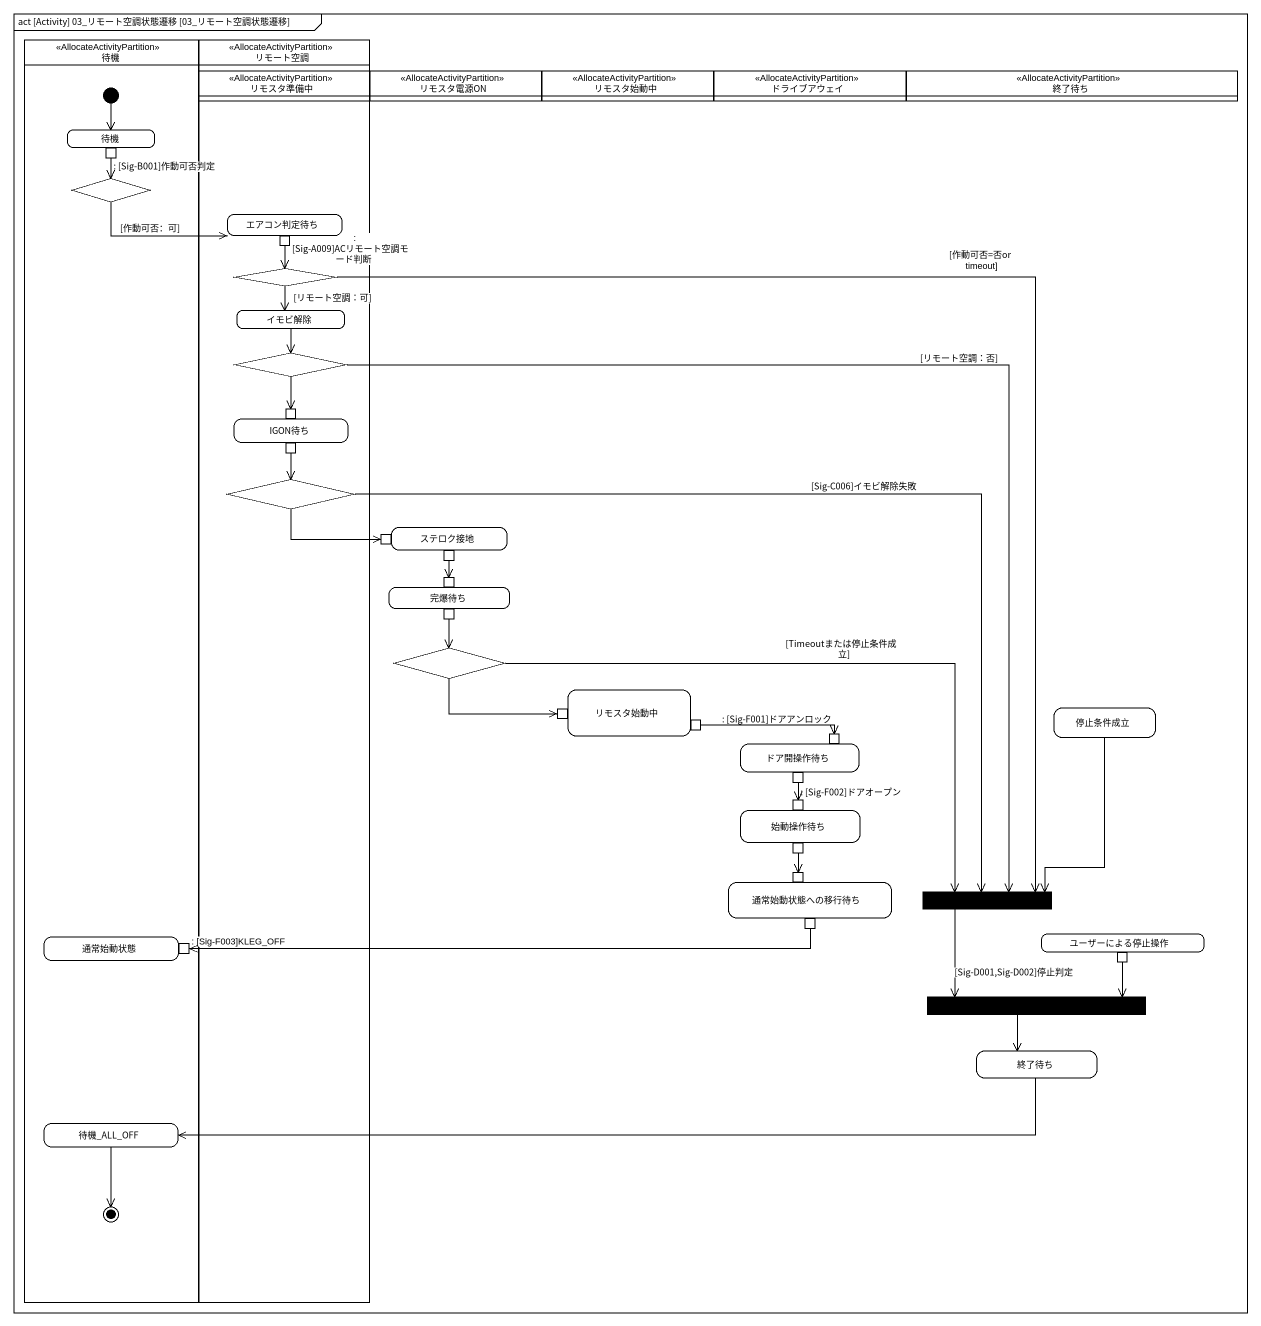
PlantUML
@startuml
mainframe act [Activity] 03_リモート空調状態遷移 [03_リモート空調状態遷移]
hide empty description
state 待機 <<AllocateActivityPartition>> {
  state "待機" as 待機_2 {
    state ": [Sig-B001]作動可否判定" as Sig_B001_作動可否判定 <<outputPin>>
  }
  state choice1 <<choice>>
  state 通常始動状態 {
    state ": [Sig-F003]KLEG_OFF" as Sig_F003_KLEG_OFF <<inputPin>>
  }
  state 待機_ALL_OFF
  [*] --> 待機_2
  待機_ALL_OFF --> [*]
}
state リモート空調 <<AllocateActivityPartition>> {
  state リモスタ準備中 <<AllocateActivityPartition>>
  state エアコン判定待ち {
    state ": [Sig-A009]ACリモート空調モード判断" as Sig_A009_ACリモート空調モード判断 <<outputPin>>
  }
  state choice2 <<choice>>
  state イモビ解除
  state choice3 <<choice>>
  state IGON待ち {
    state pin1 <<inputPin>>
    state pin2 <<outputPin>>
  }
  state choice4 <<choice>>
}
state リモスタ電源ON <<AllocateActivityPartition>>
state リモスタ始動中 <<AllocateActivityPartition>>
state ドライブアウェイ <<AllocateActivityPartition>>
state 終了待ち <<AllocateActivityPartition>>
state ステロク接地 {
  state pin3 <<inputPin>>
  state pin4 <<outputPin>>
}
state 完爆待ち {
  state pin5 <<inputPin>>
  state pin6 <<outputPin>>
}
state choice5 <<choice>>
state "リモスタ始動中" as リモスタ始動中_2 {
  state pin7 <<inputPin>>
  state ": [Sig-F001]ドアアンロック" as Sig_F001_ドアアンロック <<outputPin>>
}
state 停止条件成立
state ドア開操作待ち {
  state pin8 <<inputPin>>
  state pin9 <<outputPin>>
}
state 始動操作待ち {
  state ": [Sig-F002]ドアオープン" as Sig_F002_ドアオープン <<inputPin>>
  state pin10 <<outputPin>>
}
state 通常始動状態への移行待ち {
  state pin11 <<inputPin>>
  state pin12 <<outputPin>>
}
state fork1 <<join>>
state ユーザーによる停止操作 {
  state pin13 <<outputPin>>
}
state fork2 <<join>>
state "終了待ち" as 終了待ち_2
choice1 -right-> エアコン判定待ち : [作動可否：可]
Sig_B001_作動可否判定 --> choice1
Sig_A009_ACリモート空調モード判断 --> choice2
choice2 --> イモビ解除 : [リモート空調：可]
choice2 --> fork1 : [作動可否=否or timeout]
イモビ解除 --> choice3
choice3 --> pin1
choice3 --> fork1 : [リモート空調：否]
pin2 --> choice4
choice4 -right-> pin3
choice4 -right-> fork1 : [Sig-C006]イモビ解除失敗
pin4 --> pin5
pin6 --> choice5
choice5 -right-> pin7
choice5 -right-> fork1 : [Timeoutまたは停止条件成立]
Sig_F001_ドアアンロック -right-> pin8
停止条件成立 --> fork1
pin9 --> Sig_F002_ドアオープン
pin10 --> pin11
pin12 -left-> Sig_F003_KLEG_OFF
fork1 --> fork2 : [Sig-D001,Sig-D002]停止判定
pin13 -left-> fork2
fork2 --> 終了待ち_2
終了待ち_2 -left-> 待機_ALL_OFF
@enduml
